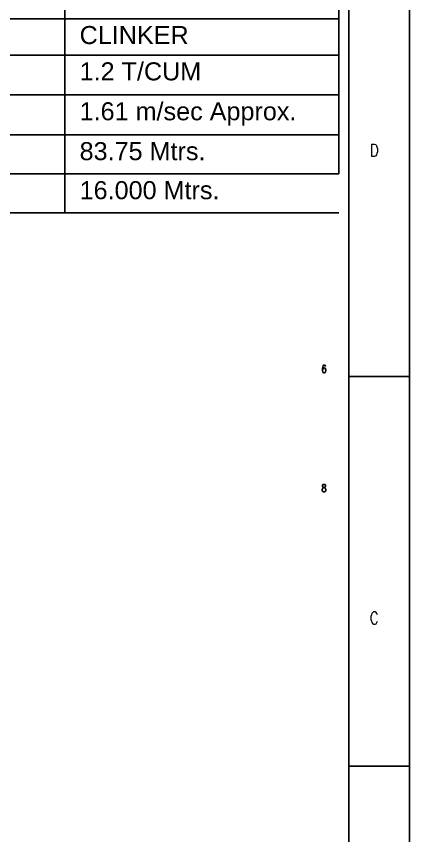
# Model space of a CAD drawing. Header units: millimetres. Extents: x -243837 to -5443, y 40 to 285140.
# Drawn here: x -21696 to -5443, y 33981 to 67801 of the extents above; entities that cross this region are included whole.
import ezdxf
from ezdxf.enums import TextEntityAlignment as Align

# ---------------------------------------------------------------- set-up
doc = ezdxf.new("R2010")
doc.units = ezdxf.units.MM
doc.linetypes.add('0', pattern=[0])
doc.layers.add('NANDAL', color=255, linetype='Continuous')
doc.layers.add('PDF_C-TOPO-TEXT', color=7, linetype='Continuous', true_color=0x00dd00)
doc.layers.add('TEXT', color=255, linetype='Continuous', lineweight=18)
doc.styles.add('romans', font='romans.shx', dxfattribs={"width": 0.7})
doc.styles.add('STYLE7', font='arial.ttf')

# ---------------------------------------------------------------- blocks, each defined once
blk = doc.blocks.new('A$C71E5680D')
at = {"layer": 'NANDAL', "color": 7, "linetype": 'Continuous'}
for p, q in [((-75.007, 82.664), (-80.007, 82.664)), ((-75.007, 50.677), (-80.007, 50.677))]:
    blk.add_line(p, q, dxfattribs=at)
for points in [[(-481.007, 260.48), (-75.007, 260.48), (-75.007, -22.52), (-481.007, -22.52)], [(-476.007, 255.48), (-80.007, 255.48), (-80.007, -17.52), (-476.007, -17.52)]]:
    blk.add_lwpolyline(points, close=True, dxfattribs=at)
at = {"layer": 'NANDAL', "color": 7, "linetype": 'Continuous', "style": 'romans', "width": 0.8}
for s, p in [('D', (-77.92, 101.254)), ('C', (-77.92, 62.844))]:
    blk.add_text(s, height=1.023, dxfattribs=at).set_placement(p, align=Align.MIDDLE)
blk = doc.blocks.new('TITLE BLOCK NEW')
at = {"layer": 'NANDAL', "lineweight": 0, "ltscale": 2, "xscale": 707.7384074565863, "yscale": 707.7384080466584, "zscale": 707.7384082604353}
blk.add_blockref('A$C71E5680D', (340427, -184352), dxfattribs=at)

msp = doc.modelspace()

# ---------------------------------------------------------------- linework, layer by layer
at = {"color": 1}
for p, q in [((-8368.82, 72864.11), (-8368.82, 61300.92)), ((-19689.28, 70999.15), (-19689.28, 59690.48)), ((-8368.82, 67705.06), (-35427.55, 67705.06)), ((-8368.82, 66205.44), (-35427.55, 66205.44)), ((-8368.82, 64558.4), (-35427.55, 64558.4)), ((-8368.82, 62911.36), (-35427.55, 62911.36)), ((-8368.82, 61300.92), (-35427.55, 61300.92)), ((-8368.82, 59690.48), (-35427.55, 59690.48))]:
    msp.add_line(p, q, dxfattribs=at)
at = {"layer": 'PDF_C-TOPO-TEXT', "color": 8, "linetype": '0', "lineweight": 25, "elevation": -94.05}
msp.add_lwpolyline([(-8922.39, 53351.41), (-8935.41, 53390.47), (-8961.45, 53403.49), (-8987.49, 53403.49), (-9013.53, 53390.47), (-9026.54, 53338.39), (-9039.56, 53273.3), (-9039.56, 53195.18), (-9026.54, 53130.08), (-9013.53, 53104.04), (-8987.49, 53091.03), (-8974.47, 53091.03), (-8935.41, 53104.04), (-8922.39, 53130.08), (-8909.37, 53182.16), (-8909.37, 53195.18), (-8922.39, 53234.24), (-8935.41, 53273.3), (-8974.47, 53286.32), (-8987.49, 53286.32), (-9013.53, 53273.3), (-9026.54, 53234.24), (-9039.56, 53195.18)], dxfattribs=at)
msp.add_lwpolyline([(-9000.51, 48482.15), (-9026.54, 48469.13), (-9039.56, 48430.07), (-9039.56, 48404.03), (-9026.54, 48378), (-9013.53, 48364.98), (-8974.47, 48351.96), (-8935.41, 48325.92), (-8922.39, 48299.88), (-8909.37, 48273.84), (-8909.37, 48234.78), (-8922.39, 48195.72), (-8935.41, 48182.7), (-8961.45, 48169.68), (-9000.51, 48169.68), (-9026.54, 48182.7), (-9039.56, 48195.72), (-9052.58, 48234.78), (-9052.58, 48273.84), (-9039.56, 48299.88), (-9026.54, 48325.92), (-8987.49, 48351.96), (-8948.43, 48364.98), (-8935.41, 48378), (-8922.39, 48404.03), (-8922.39, 48430.07), (-8935.41, 48469.13), (-8961.45, 48482.15)], close=True, dxfattribs=at)

# ---------------------------------------------------------------- block references
at = {"xscale": 0.7104450567211452, "yscale": 0.7104450567211452, "zscale": 0.7104450567211452}
msp.add_blockref('TITLE BLOCK NEW', (-209583.78, 142335.33), dxfattribs=at)

# ---------------------------------------------------------------- texts
at = {"layer": 'TEXT', "color": 2, "linetype": '0', "style": 'STYLE7'}
for s, height, p in [('CLINKER', 744.63, (-19082.68, 66658.21)), ('1.2 T/CUM', 744.63, (-19082.68, 65158.59)), ('1.61 m/sec Approx.', 744.6298, (-19082.68, 63511.55)), ('83.75 Mtrs.', 744.6298, (-19082.68, 61864.51)), ('16.000 Mtrs.', 744.6298, (-19082.68, 60254.07))]:
    msp.add_text(s, height=height, dxfattribs=at).set_placement(p)

doc.saveas('drawing.dxf')
